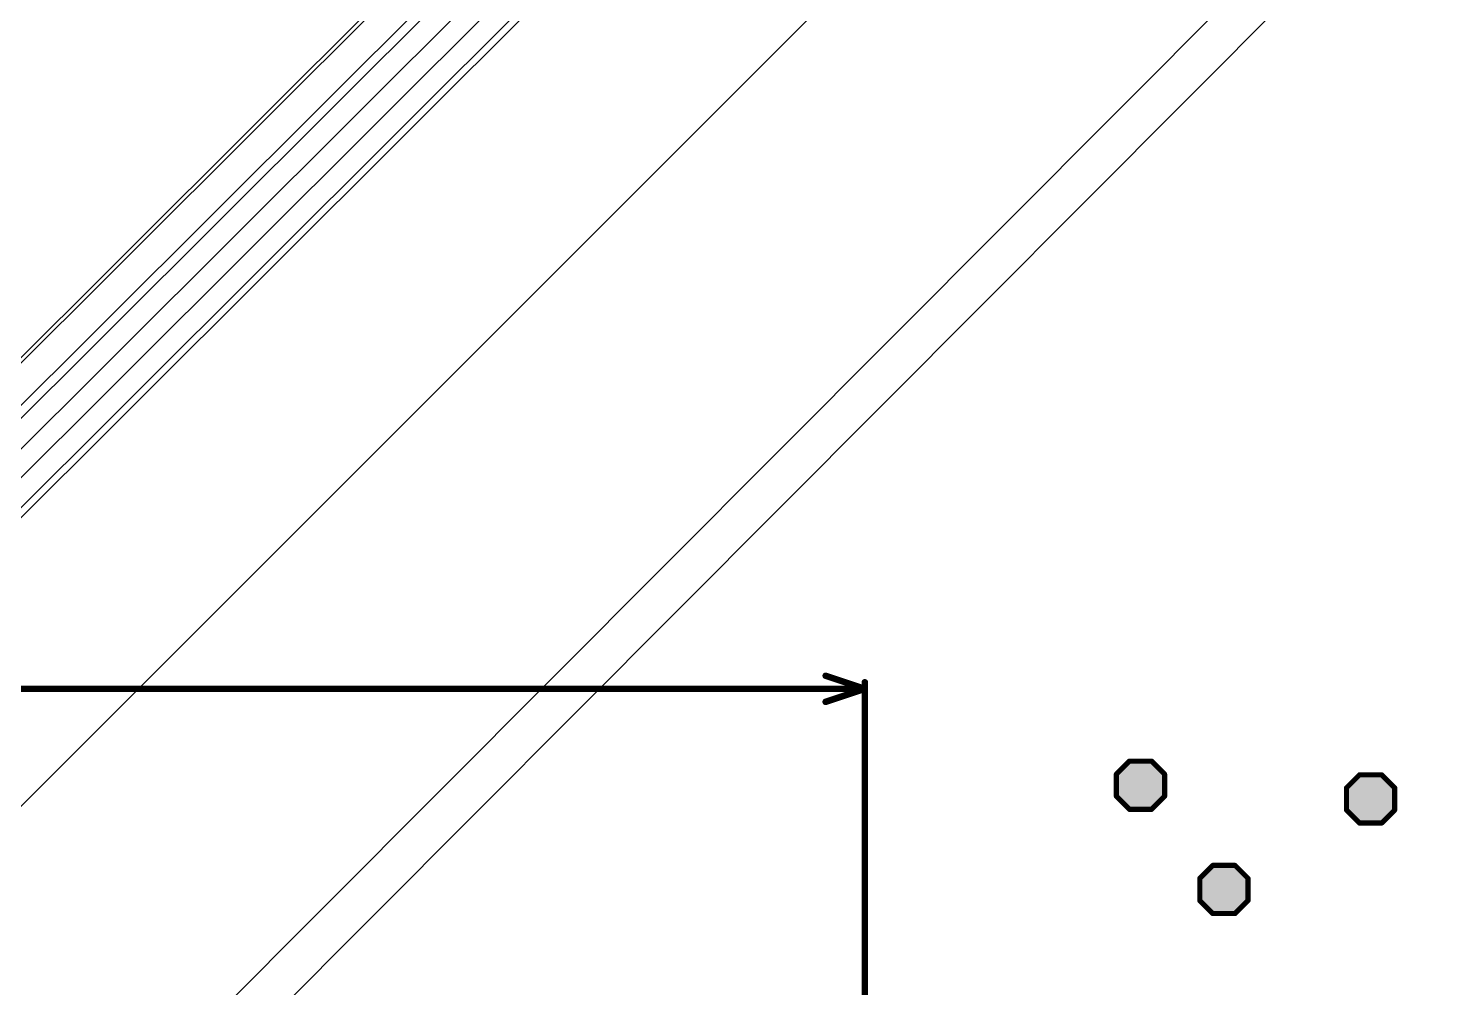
# Model space of a CAD drawing. Header units: inches. Extents: x -5 to 5450, y -4 to 5452.
# Drawn here: x 51.7 to 106.4, y 44.1 to 81.5 of the extents above; entities that cross this region are included whole.
import ezdxf

# ---------------------------------------------------------------- set-up
doc = ezdxf.new("R2010")
doc.units = ezdxf.units.IN
for name, color, linetype in [('Bottom Solder', 6, 'Continuous'), ('Top Layer', 1, 'Continuous'), ('Top Overlay', 2, 'Continuous'), ('Top Paste', 8, 'Continuous'), ('Top Solder', 216, 'Continuous')]:
    doc.layers.add(name, color=color, linetype=linetype)

# ---------------------------------------------------------------- blocks, each defined once
blk = doc.blocks.new('VSON_10_EP_3_3__9')
at = {"layer": 'Top Solder'}
blk.add_line((0.415, 1.745), (5436.376, 5440.364), dxfattribs=at)
blk = doc.blocks.new('WQFN_30_EP_2_5_4_5__B_11')
at = {"layer": 'Bottom Solder'}
for p in [(0.652, 2.466), (0.904, 1.82), (-1.498, -1.684), (-0.945, -2.028), (0.646, -1.95), (0.9, -1.691), (-1.497, 1.919), (-0.938, 2.488)]:
    blk.add_line(p, (-5429.178, 5440.976), dxfattribs=at)
blk = doc.blocks.new('TL3340AF160QG_B_20')
at = {"layer": 'Bottom Solder'}
for p in [(-0.772, 0.003), (1.526, 0.035)]:
    blk.add_line(p, (5395.378, 5414.549), dxfattribs=at)
blk = doc.blocks.new('T__________110')
at = {"layer": 'Top Layer'}
blk.add_hatch(color=1, dxfattribs=at).paths.add_polyline_path([(0.381, 0.762), (-0.381, 0.762), (-0.762, 0.381), (-0.762, -0.381), (-0.381, -0.762), (0.381, -0.762), (0.762, -0.381), (0.762, 0.381)])
at = {"layer": 'Top Paste'}
blk.add_hatch(color=8, dxfattribs=at).paths.add_polyline_path([(0.381, 0.762), (-0.381, 0.762), (-0.762, 0.381), (-0.762, -0.381), (-0.381, -0.762), (0.381, -0.762), (0.762, -0.381), (0.762, 0.381)])
at = {"layer": 'Top Solder'}
blk.add_hatch(color=216, dxfattribs=at).paths.add_polyline_path([(0.432, 0.864), (-0.432, 0.864), (-0.864, 0.432), (-0.864, -0.432), (-0.432, -0.864), (0.432, -0.864), (0.864, -0.432), (0.864, 0.432)])
at = {"layer": 'Top Overlay'}
for points in [[(-0.432, 0.94, 0.2, 0.2, 0), (-0.94, 0.432, 0.2, 0.2, 0)], [(0.432, 0.94, 0.2, 0.2, 0), (-0.432, 0.94, 0.2, 0.2, 0)], [(0.94, 0.432, 0.2, 0.2, 0), (0.432, 0.94, 0.2, 0.2, 0)], [(-0.94, 0.432, 0.2, 0.2, 0), (-0.94, -0.432, 0.2, 0.2, 0)], [(0.94, 0.432, 0.2, 0.2, 0), (0.94, -0.432, 0.2, 0.2, 0)], [(-0.432, -0.94, 0.2, 0.2, 0), (-0.94, -0.432, 0.2, 0.2, 0)], [(0.94, -0.432, 0.2, 0.2, 0), (0.432, -0.94, 0.2, 0.2, 0)], [(0.432, -0.94, 0.2, 0.2, 0), (-0.432, -0.94, 0.2, 0.2, 0)]]:
    blk.add_lwpolyline(points, format="xyseb", dxfattribs=at)
for points in [[(-0.482, 0.94, 0.1, 0.1, 1), (-0.382, 0.94, 0.1, 0.1, 1)], [(-0.482, 0.94, 0.1, 0.1, 1), (-0.382, 0.94, 0.1, 0.1, 1)], [(0.382, 0.94, 0.1, 0.1, 1), (0.482, 0.94, 0.1, 0.1, 1)], [(0.382, 0.94, 0.1, 0.1, 1), (0.482, 0.94, 0.1, 0.1, 1)], [(-0.99, 0.432, 0.1, 0.1, 1), (-0.89, 0.432, 0.1, 0.1, 1)], [(-0.99, 0.432, 0.1, 0.1, 1), (-0.89, 0.432, 0.1, 0.1, 1)], [(0.89, 0.432, 0.1, 0.1, 1), (0.99, 0.432, 0.1, 0.1, 1)], [(0.89, 0.432, 0.1, 0.1, 1), (0.99, 0.432, 0.1, 0.1, 1)], [(-0.99, -0.432, 0.1, 0.1, 1), (-0.89, -0.432, 0.1, 0.1, 1)], [(-0.99, -0.432, 0.1, 0.1, 1), (-0.89, -0.432, 0.1, 0.1, 1)], [(0.89, -0.432, 0.1, 0.1, 1), (0.99, -0.432, 0.1, 0.1, 1)], [(0.89, -0.432, 0.1, 0.1, 1), (0.99, -0.432, 0.1, 0.1, 1)], [(-0.482, -0.94, 0.1, 0.1, 1), (-0.382, -0.94, 0.1, 0.1, 1)], [(-0.482, -0.94, 0.1, 0.1, 1), (-0.382, -0.94, 0.1, 0.1, 1)], [(0.382, -0.94, 0.1, 0.1, 1), (0.482, -0.94, 0.1, 0.1, 1)], [(0.382, -0.94, 0.1, 0.1, 1), (0.482, -0.94, 0.1, 0.1, 1)]]:
    blk.add_lwpolyline(points, format="xyseb", close=True, dxfattribs=at)
blk = doc.blocks.new('T__________121')
at = {"layer": 'Top Layer'}
blk.add_hatch(color=1, dxfattribs=at).paths.add_polyline_path([(0.381, 0.762), (-0.381, 0.762), (-0.762, 0.381), (-0.762, -0.381), (-0.381, -0.762), (0.381, -0.762), (0.762, -0.381), (0.762, 0.381)])
at = {"layer": 'Top Paste'}
blk.add_hatch(color=8, dxfattribs=at).paths.add_polyline_path([(0.381, 0.762), (-0.381, 0.762), (-0.762, 0.381), (-0.762, -0.381), (-0.381, -0.762), (0.381, -0.762), (0.762, -0.381), (0.762, 0.381)])
at = {"layer": 'Top Solder'}
blk.add_hatch(color=216, dxfattribs=at).paths.add_polyline_path([(0.432, 0.864), (-0.432, 0.864), (-0.864, 0.432), (-0.864, -0.432), (-0.432, -0.864), (0.432, -0.864), (0.864, -0.432), (0.864, 0.432)])
at = {"layer": 'Top Overlay'}
for points in [[(-0.432, 0.94, 0.2, 0.2, 0), (-0.94, 0.432, 0.2, 0.2, 0)], [(0.432, 0.94, 0.2, 0.2, 0), (-0.432, 0.94, 0.2, 0.2, 0)], [(0.94, 0.432, 0.2, 0.2, 0), (0.432, 0.94, 0.2, 0.2, 0)], [(-0.94, 0.432, 0.2, 0.2, 0), (-0.94, -0.432, 0.2, 0.2, 0)], [(0.94, 0.432, 0.2, 0.2, 0), (0.94, -0.432, 0.2, 0.2, 0)], [(-0.432, -0.94, 0.2, 0.2, 0), (-0.94, -0.432, 0.2, 0.2, 0)], [(0.94, -0.432, 0.2, 0.2, 0), (0.432, -0.94, 0.2, 0.2, 0)], [(0.432, -0.94, 0.2, 0.2, 0), (-0.432, -0.94, 0.2, 0.2, 0)]]:
    blk.add_lwpolyline(points, format="xyseb", dxfattribs=at)
for points in [[(-0.482, 0.94, 0.1, 0.1, 1), (-0.382, 0.94, 0.1, 0.1, 1)], [(-0.482, 0.94, 0.1, 0.1, 1), (-0.382, 0.94, 0.1, 0.1, 1)], [(0.382, 0.94, 0.1, 0.1, 1), (0.482, 0.94, 0.1, 0.1, 1)], [(0.382, 0.94, 0.1, 0.1, 1), (0.482, 0.94, 0.1, 0.1, 1)], [(-0.99, 0.432, 0.1, 0.1, 1), (-0.89, 0.432, 0.1, 0.1, 1)], [(-0.99, 0.432, 0.1, 0.1, 1), (-0.89, 0.432, 0.1, 0.1, 1)], [(0.89, 0.432, 0.1, 0.1, 1), (0.99, 0.432, 0.1, 0.1, 1)], [(0.89, 0.432, 0.1, 0.1, 1), (0.99, 0.432, 0.1, 0.1, 1)], [(-0.99, -0.432, 0.1, 0.1, 1), (-0.89, -0.432, 0.1, 0.1, 1)], [(-0.99, -0.432, 0.1, 0.1, 1), (-0.89, -0.432, 0.1, 0.1, 1)], [(0.89, -0.432, 0.1, 0.1, 1), (0.99, -0.432, 0.1, 0.1, 1)], [(0.89, -0.432, 0.1, 0.1, 1), (0.99, -0.432, 0.1, 0.1, 1)], [(-0.482, -0.94, 0.1, 0.1, 1), (-0.382, -0.94, 0.1, 0.1, 1)], [(-0.482, -0.94, 0.1, 0.1, 1), (-0.382, -0.94, 0.1, 0.1, 1)], [(0.382, -0.94, 0.1, 0.1, 1), (0.482, -0.94, 0.1, 0.1, 1)], [(0.382, -0.94, 0.1, 0.1, 1), (0.482, -0.94, 0.1, 0.1, 1)]]:
    blk.add_lwpolyline(points, format="xyseb", close=True, dxfattribs=at)
blk = doc.blocks.new('T__________125')
at = {"layer": 'Top Layer'}
blk.add_hatch(color=1, dxfattribs=at).paths.add_polyline_path([(0.381, 0.762), (-0.381, 0.762), (-0.762, 0.381), (-0.762, -0.381), (-0.381, -0.762), (0.381, -0.762), (0.762, -0.381), (0.762, 0.381)])
at = {"layer": 'Top Paste'}
blk.add_hatch(color=8, dxfattribs=at).paths.add_polyline_path([(0.381, 0.762), (-0.381, 0.762), (-0.762, 0.381), (-0.762, -0.381), (-0.381, -0.762), (0.381, -0.762), (0.762, -0.381), (0.762, 0.381)])
at = {"layer": 'Top Solder'}
blk.add_hatch(color=216, dxfattribs=at).paths.add_polyline_path([(0.432, 0.864), (-0.432, 0.864), (-0.864, 0.432), (-0.864, -0.432), (-0.432, -0.864), (0.432, -0.864), (0.864, -0.432), (0.864, 0.432)])
at = {"layer": 'Top Overlay'}
for points in [[(-0.432, 0.94, 0.2, 0.2, 0), (-0.94, 0.432, 0.2, 0.2, 0)], [(0.432, 0.94, 0.2, 0.2, 0), (-0.432, 0.94, 0.2, 0.2, 0)], [(0.94, 0.432, 0.2, 0.2, 0), (0.432, 0.94, 0.2, 0.2, 0)], [(-0.94, 0.432, 0.2, 0.2, 0), (-0.94, -0.432, 0.2, 0.2, 0)], [(0.94, 0.432, 0.2, 0.2, 0), (0.94, -0.432, 0.2, 0.2, 0)], [(-0.432, -0.94, 0.2, 0.2, 0), (-0.94, -0.432, 0.2, 0.2, 0)], [(0.94, -0.432, 0.2, 0.2, 0), (0.432, -0.94, 0.2, 0.2, 0)], [(0.432, -0.94, 0.2, 0.2, 0), (-0.432, -0.94, 0.2, 0.2, 0)]]:
    blk.add_lwpolyline(points, format="xyseb", dxfattribs=at)
for points in [[(-0.482, 0.94, 0.1, 0.1, 1), (-0.382, 0.94, 0.1, 0.1, 1)], [(-0.482, 0.94, 0.1, 0.1, 1), (-0.382, 0.94, 0.1, 0.1, 1)], [(0.382, 0.94, 0.1, 0.1, 1), (0.482, 0.94, 0.1, 0.1, 1)], [(0.382, 0.94, 0.1, 0.1, 1), (0.482, 0.94, 0.1, 0.1, 1)], [(-0.99, 0.432, 0.1, 0.1, 1), (-0.89, 0.432, 0.1, 0.1, 1)], [(-0.99, 0.432, 0.1, 0.1, 1), (-0.89, 0.432, 0.1, 0.1, 1)], [(0.89, 0.432, 0.1, 0.1, 1), (0.99, 0.432, 0.1, 0.1, 1)], [(0.89, 0.432, 0.1, 0.1, 1), (0.99, 0.432, 0.1, 0.1, 1)], [(-0.99, -0.432, 0.1, 0.1, 1), (-0.89, -0.432, 0.1, 0.1, 1)], [(-0.99, -0.432, 0.1, 0.1, 1), (-0.89, -0.432, 0.1, 0.1, 1)], [(0.89, -0.432, 0.1, 0.1, 1), (0.99, -0.432, 0.1, 0.1, 1)], [(0.89, -0.432, 0.1, 0.1, 1), (0.99, -0.432, 0.1, 0.1, 1)], [(-0.482, -0.94, 0.1, 0.1, 1), (-0.382, -0.94, 0.1, 0.1, 1)], [(-0.482, -0.94, 0.1, 0.1, 1), (-0.382, -0.94, 0.1, 0.1, 1)], [(0.382, -0.94, 0.1, 0.1, 1), (0.482, -0.94, 0.1, 0.1, 1)], [(0.382, -0.94, 0.1, 0.1, 1), (0.482, -0.94, 0.1, 0.1, 1)]]:
    blk.add_lwpolyline(points, format="xyseb", close=True, dxfattribs=at)

msp = doc.modelspace()

# ---------------------------------------------------------------- linework, layer by layer
at = {"layer": 'Top Overlay'}
for points in [[(82.806, 56.261, 0.254, 0.254, 0), (84.33, 55.753, 0.254, 0.254, 0)], [(46.801, 55.753, 0.254, 0.254, 0), (84.33, 55.753, 0.254, 0.254, 0)], [(82.806, 55.245, 0.254, 0.254, 0), (84.33, 55.753, 0.254, 0.254, 0)], [(84.33, 30.795, 0.254, 0.254, 0), (84.33, 56.007, 0.254, 0.254, 0)]]:
    msp.add_lwpolyline(points, format="xyseb", dxfattribs=at)
for points in [[(82.742, 56.261, 0.127, 0.127, 1), (82.869, 56.261, 0.127, 0.127, 1)], [(84.266, 56.007, 0.127, 0.127, 1), (84.393, 56.007, 0.127, 0.127, 1)], [(84.266, 55.753, 0.127, 0.127, 1), (84.393, 55.753, 0.127, 0.127, 1)], [(84.266, 55.753, 0.127, 0.127, 1), (84.393, 55.753, 0.127, 0.127, 1)], [(84.266, 55.753, 0.127, 0.127, 1), (84.393, 55.753, 0.127, 0.127, 1)], [(82.742, 55.245, 0.127, 0.127, 1), (82.869, 55.245, 0.127, 0.127, 1)]]:
    msp.add_lwpolyline(points, format="xyseb", close=True, dxfattribs=at)

# ---------------------------------------------------------------- block references
for name, p, rotation in [('WQFN_30_EP_2_5_4_5__B_11', (8.896, 23.057), 270), ('T__________110', (95.072, 51.994), 180), ('T__________121', (104.038, 51.46), 180), ('T__________125', (98.323, 47.93), 180)]:
    msp.add_blockref(name, p, dxfattribs=dict(rotation=rotation))
for name, p in [('VSON_10_EP_3_3__9', (13.495, 11.871)), ('TL3340AF160QG_B_20', (54.493, 37.686))]:
    msp.add_blockref(name, p)

doc.saveas('drawing.dxf')
